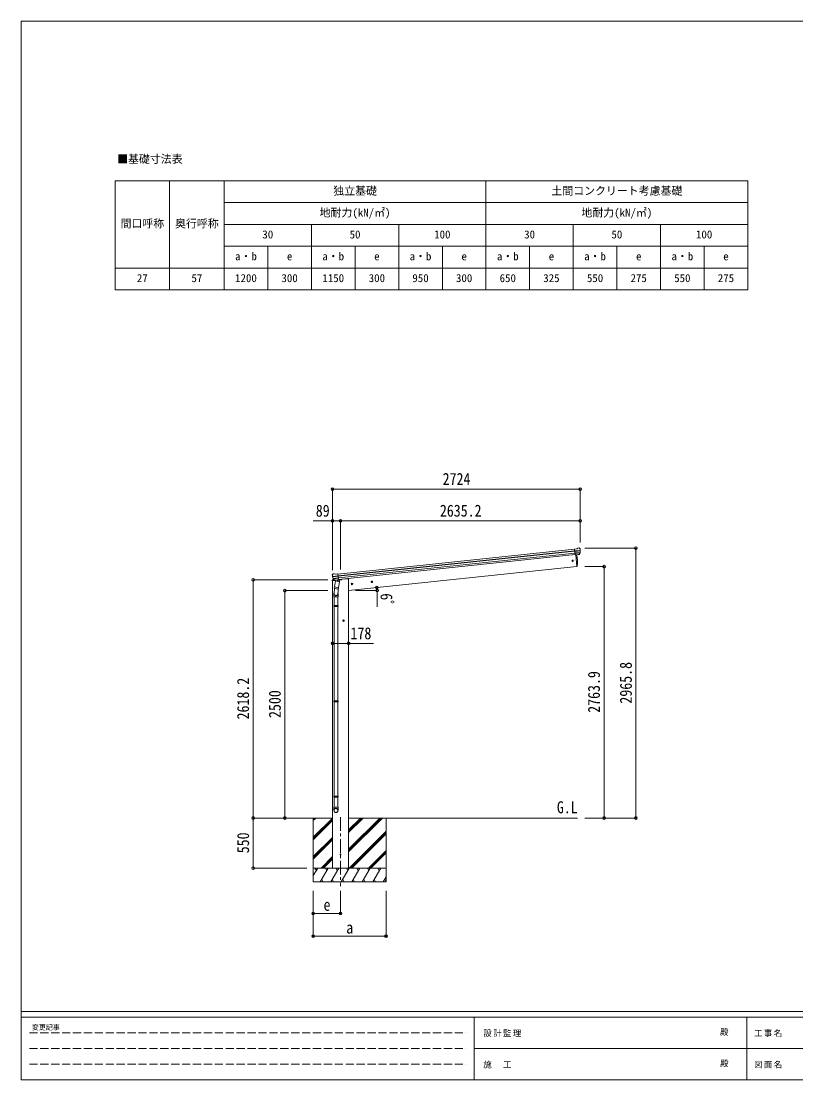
# Model space of a CAD drawing. Units: millimetres at full size, sheet at 1:30. Extents: x -8432 to 8432, y -5820 to 5820.
# Drawn here: x -8432 to 89, y -5820 to 5820 of the extents above; entities that cross this region are included whole.
import ezdxf
from ezdxf.enums import TextEntityAlignment as Align

# ---------------------------------------------------------------- set-up
doc = ezdxf.new("R2010")
doc.units = ezdxf.units.MM
doc.header["$LTSCALE"] = 30
doc.header["$PDMODE"] = 32
doc.header["$PDSIZE"] = 30
doc.linetypes.add('CHAIN1', pattern=[8, 5, -1, 1, -1])
doc.linetypes.add('DASHED3', pattern=[4, 3, -1])
for name, color, linetype, lineweight in [('0-0_0', 7, 'Continuous', 9), ('0-1_本体', 5, 'CHAIN1', 9), ('0-3_ELV2', 4, 'Continuous', 9), ('0-6_OTH_LINE', 6, 'Continuous', 9), ('0-9_OUTLINE', 7, 'Continuous', 9), ('0-E_DET2', 7, 'Continuous', 18), ('F-0_240', 7, 'Continuous', 9)]:
    doc.layers.add(name, color=color, linetype=linetype, lineweight=lineweight)
doc.layers.add('0-7_SHAPE', color=7, linetype='Continuous')
doc.styles.add('ＭＳ ゴシック', font='')
doc.styles.get('ＭＳ ゴシック').set_extended_font_data('MS Gothic')

msp = doc.modelspace()

# ---------------------------------------------------------------- linework, layer by layer
at = {"layer": '0-0_0'}
for p, q in [((-5458.68, -2941.4), (-5007.54, -2941.4)), ((-5218.54, -2941.4), (-5218.54, -3641.4)), ((-5218.54, -2968.78), (-5191.16, -2941.4)), ((-5218.54, -2954.64), (-5205.3, -2941.4)), ((-5218.54, -3152.62), (-5007.54, -2941.63)), ((-5218.54, -3166.77), (-5007.54, -2955.77)), ((-5218.54, -3180.91), (-5007.54, -2969.91)), ((-4829.54, -2941.4), (-2312.09, -2941.4)), ((-4829.54, -3312.41), (-4458.53, -2941.4)), ((-4829.54, -3284.12), (-4486.81, -2941.4)), ((-4829.54, -3298.26), (-4472.67, -2941.4)), ((-4829.54, -3100.28), (-4670.66, -2941.4)), ((-4829.54, -3086.13), (-4684.8, -2941.4)), ((-4829.54, -3071.99), (-4698.95, -2941.4)), ((-4418.54, -2941.4), (-4418.54, -3641.4)), ((-4824.69, -3491.4), (-4418.54, -3085.26)), ((-4810.54, -3491.4), (-4418.54, -3099.4)), ((-4796.4, -3491.4), (-4418.54, -3113.54)), ((-5218.54, -3364.76), (-5007.54, -3153.76)), ((-5218.54, -3378.9), (-5007.54, -3167.9)), ((-5218.54, -3393.04), (-5007.54, -3182.04)), ((-5133.05, -3491.4), (-5007.54, -3365.89)), ((-4612.55, -3491.4), (-4418.54, -3297.39)), ((-4598.41, -3491.4), (-4418.54, -3311.53)), ((-4584.27, -3491.4), (-4418.54, -3325.67)), ((-5218.54, -3575.23), (-5170.14, -3491.39)), ((-4418.54, -3491.4), (-5218.54, -3491.4)), ((-5185.15, -3517.38), (-5200.15, -3491.4)), ((-5141.28, -3641.4), (-5054.68, -3491.4)), ((-5118.91, -3491.4), (-5007.54, -3380.03)), ((-5104.77, -3491.4), (-5007.54, -3394.17)), ((-5069.68, -3517.38), (-5084.68, -3491.4)), ((-5025.81, -3641.4), (-4939.21, -3491.4)), ((-4954.21, -3517.38), (-4969.21, -3491.4)), ((-4910.34, -3641.4), (-4823.74, -3491.4)), ((-4838.74, -3517.38), (-4853.74, -3491.39)), ((-4794.87, -3641.4), (-4708.27, -3491.4)), ((-4723.27, -3517.38), (-4738.27, -3491.4)), ((-4679.4, -3641.4), (-4592.79, -3491.4)), ((-4622.8, -3491.4), (-4607.8, -3517.38)), ((-4563.93, -3641.4), (-4477.32, -3491.4)), ((-4492.33, -3517.38), (-4507.33, -3491.4)), ((-4448.46, -3641.4), (-4418.54, -3589.59)), ((-5218.54, -3641.4), (-4418.54, -3641.4)), ((-5126.28, -3615.42), (-5111.28, -3641.4)), ((-5010.81, -3615.42), (-4995.81, -3641.4)), ((-4895.34, -3615.42), (-4880.34, -3641.4)), ((-4779.87, -3615.42), (-4764.87, -3641.4)), ((-4664.4, -3615.42), (-4649.4, -3641.4)), ((-4548.93, -3615.42), (-4533.93, -3641.4)), ((-4433.46, -3615.42), (-4418.54, -3641.25))]:
    msp.add_line(p, q, dxfattribs=at)
at = {"layer": '0-1_本体'}
msp.add_line((-4918.54, -2932.41), (-4918.54, -3691.61), dxfattribs=at)
at = {"layer": '0-3_ELV2'}
for p, q in [((-4947.64, -259.39), (-2345.89, 14.06)), ((-2319.57, 18.84), (-2346.1, 16.05)), ((-2339.31, -48.5), (-2346.1, 16.05)), ((-2343.94, -4.48), (-2284.2, 1.8)), ((-2319.57, 18.84), (-2307.97, 25.81)), ((-2306.75, 26.22), (-2293.26, 27.64)), ((-2289.59, 26.55), (-2289.59, 26.55)), ((-2289.59, 26.55), (-2284.41, 22.36)), ((-2283.02, 18.66), (-2283.33, 20.51)), ((-4945.65, -278.29), (-2343.9, -4.83)), ((-4945.22, -282.47), (-2343.46, -9.01)), ((-4943.12, -302.32), (-2341.37, -28.87)), ((-2339.62, -45.61), (-4941.36, -319.06)), ((-2283.72, -4.07), (-2343.32, -10.33)), ((-2284.56, -20.82), (-2341.59, -26.81)), ((-2285.95, -25.48), (-2341.12, -31.28)), ((-2295.96, -43.71), (-2339.34, -48.27)), ((-2339.31, -48.5), (-2329.37, -47.45)), ((-2332.43, -47.78), (-2319.04, -175.17)), ((-2329.37, -47.45), (-2329.09, -47.52)), ((-2329.09, -47.52), (-2303.76, -44.86)), ((-2303.76, -44.86), (-2303.51, -44.74)), ((-2303.51, -44.74), (-2295.82, -43.93)), ((-2294.51, -42.06), (-2285.06, -23.76)), ((-2293.45, -42.49), (-2283.33, -24.23)), ((-2319.04, -175.17), (-4829.54, -439.03)), ((-2319.04, -175.17), (-2316.99, -174.88)), ((-5009.79, -326.56), (-5010.69, -333.39)), ((-5010.69, -333.39), (-4976.96, -329.84)), ((-5010.08, -267.97), (-5010.16, -266.09)), ((-5008.8, -263.2), (-5009.49, -264.06)), ((-5005.3, -258.88), (-5008.8, -263.2)), ((-5007.54, -3491.4), (-5007.54, -333.06)), ((-4990.28, -322.19), (-5007.13, -323.96)), ((-4945.69, -277.93), (-5005.43, -284.21)), ((-5005.3, -258.88), (-5005.3, -258.88)), ((-5004.68, -290.05), (-4945.07, -283.79)), ((-5001.94, -257.05), (-5001.94, -257.05)), ((-4987.17, -325.61), (-5000.86, -309.85)), ((-5000.37, -306.26), (-4943.34, -300.27)), ((-4986.23, -324.97), (-4999.27, -309.03)), ((-4998.05, -310.53), (-4942.87, -304.74)), ((-4976.86, -325.72), (-4984.56, -326.53)), ((-4984.46, -326.29), (-4941.08, -321.73)), ((-4983.71, -326.53), (-4982.15, -326.37)), ((-4982.15, -326.37), (-4944.61, -322.42)), ((-4976.59, -325.78), (-4976.86, -325.72)), ((-4951.26, -323.12), (-4976.59, -325.78)), ((-4974.37, -260.19), (-4947.85, -257.4)), ((-4951.01, -323), (-4951.26, -323.12)), ((-4941.06, -321.95), (-4951.01, -323)), ((-4941.06, -321.95), (-4947.85, -257.4)), ((-4944.61, -322.42), (-4943.04, -322.26)), ((-4936.94, -325.64), (-4907.68, -322.56)), ((-4902.82, -315.01), (-4903.24, -318.24)), ((-4872.04, -312.4), (-4902.9, -315.64)), ((-4829.54, -312.4), (-4872.04, -312.4)), ((-4829.54, -3491.4), (-4829.54, -312.4)), ((-4574.82, -337.34), (-4580.89, -341.75)), ((-4567.96, -340.4), (-4574.82, -337.34)), ((-4573.25, -352.27), (-4567.18, -347.86)), ((-4567.18, -347.86), (-4567.96, -340.4)), ((-4793.61, -360.34), (-4799.69, -364.75)), ((-4786.76, -363.39), (-4793.61, -360.34)), ((-4792.04, -375.27), (-4785.97, -370.86)), ((-4785.97, -370.86), (-4786.76, -363.39)), ((-4886.04, -763.44), (-4892.54, -767.19)), ((-4892.54, -767.19), (-4892.54, -774.7)), ((-4892.54, -774.7), (-4886.04, -778.45)), ((-4879.54, -767.19), (-4886.04, -763.44))]:
    msp.add_line(p, q, dxfattribs=at)
for points in [[(-4988.45, -255.64), (-4988.45, -255.64), (-5001.94, -257.05)], [(-4974.37, -260.19), (-4987.16, -255.78), (-4987.16, -255.78)], [(-4580.89, -341.75), (-4580.11, -349.22), (-4573.25, -352.27)], [(-4799.69, -364.75), (-4798.9, -372.21), (-4792.04, -375.27)], [(-4886.04, -778.45), (-4879.54, -774.7), (-4879.54, -767.19)]]:
    msp.add_lwpolyline(points, dxfattribs=at)
for centre, radius in [((-2365.83, -112.62), 6.5), ((-4574.03, -344.81), 8.5), ((-4574.03, -344.81), 7.7), ((-4574.03, -344.81), 6.5), ((-4792.83, -367.8), 8.5), ((-4792.83, -367.8), 7.7), ((-4792.83, -367.8), 6.5), ((-4886.04, -770.95), 8.5), ((-4886.04, -770.95), 7.7), ((-4886.04, -770.95), 6.5), ((-4918.54, -3341.4), 4.5)]:
    msp.add_circle(centre, radius, dxfattribs=at)
for centre, radius, start, end in [((-2306.43, 23.24), 3, 96.02369, 120.97631), ((-2292.74, 22.67), 5, 51.04426, 95.95574), ((-2476.58, -2.99), 192.44, 1.4271, 6.57578), ((-2238.93, 3.91), 45.32, 182.67122, 185.64518), ((-2483.92, -2.45), 202, 354.13916, 6), ((-3213.64, -134.96), 900, 357.63919, 5.64987), ((-2296.07, -41.04), 2.99, 285.2717, 331.00739), ((-2287.72, -22.38), 3, 332.69111, 354.20009), ((-2483.92, -2.45), 200.2, 354.20009, 359.53883), ((-2283.53, -5.4), 1.35, 95.1605, 97.91927), ((-2280.93, -3.85), 2.74, 179.02151, 184.43412), ((-2285.96, -22.77), 3, 331, 354.13916), ((-2317.41, -171.91), 3, 278, 357.63919), ((-4809.19, -246.85), 202, 186, 197.86084), ((-5006.82, -326.95), 3, 96, 172.5), ((-4816.25, -248.9), 192.44, 185.42422, 190.5729), ((-5050.15, -291.56), 45.32, 6.35482, 9.32878), ((-5001.41, -262.03), 5, 96.04426, 140.95574), ((-5007.45, -290.42), 2.74, 7.56588, 12.97849), ((-5004.58, -291.4), 1.35, 94.08073, 96.8395), ((-4809.19, -246.85), 200.2, 192.46117, 197.79991), ((-4998.6, -307.88), 3, 197.86084, 221), ((-4996.95, -307.13), 3, 197.79991, 219.30889), ((-4988.14, -258.62), 3, 71.02369, 95.97631), ((-4984.91, -323.64), 2.99, 220.99261, 266.7283), ((-4983.76, -326.03), 0.5, 240.73754, 276), ((-4943.09, -321.76), 0.5, 276, 311.26246), ((-4908.2, -317.59), 5, 276, 352.5)]:
    msp.add_arc(centre, radius, start, end, dxfattribs=at)
for centre, major_axis, ratio, start_param, end_param in [((-2285.28, 19.06), (-0.87, 5.91), 0.020485, 0.67143203, 1.56913061), ((-2290.68, 23.57), (5.88, -1.31), 0.24881, 0.46058498, 0.46410383), ((-2286.3, 20.03), (-2.34, 1.9), 0.995767, 3.98597162, 4.71238898), ((-2296.27, -40.74), (-0.11, 3), 0.642905, 3.24593831, 4.20392797), ((-2296.14, -40.94), (1.66, -2.51), 0.997631, 5.80419048, 5.89294842), ((-2296.21, -40.83), (3.53, -2.11), 0.650902, 5.25614477, 5.32895537), ((-2293.84, -40.48), (1.08, 3.13), 0.040856, 2.11350352, 2.14162489), ((-2481.61, -24.4), (-20.92, 199.05), 0.994373, 4.71137894, 4.7277536), ((-5007.16, -265.95), (1.9, 2.34), 0.995767, 1.57079633, 2.29721369), ((-5003.62, -261.57), (-5.48, -2.51), 0.24881, 5.81908147, 5.82260033), ((-5007.95, -267.11), (-0.38, 5.97), 0.020485, 4.7140547, 5.61175327), ((-4806.88, -268.8), (-20.92, 199.05), 0.994373, 1.55543171, 1.57180637), ((-4987.21, -323.57), (-1.71, 2.84), 0.040856, 4.14156042, 4.16968179), ((-4984.77, -323.31), (-0.51, 2.96), 0.642905, 2.07925734, 3.03724699), ((-4984.82, -323.42), (-3.02, -2.79), 0.650902, 0.95422993, 1.02704053), ((-4984.86, -323.54), (-1.1, -2.8), 0.997631, 0.39023689, 0.47899483), ((-4806.88, -268.8), (-20.92, 199.05), 0.994373, 4.71137894, 4.7277536)]:
    msp.add_ellipse(centre, major_axis=major_axis, ratio=ratio, start_param=start_param, end_param=end_param, dxfattribs=at)
at = {"layer": '0-6_OTH_LINE'}
for p, q in [((-5007.54, 675.66), (-5007.54, -215.42)), ((-5007.54, 675.66), (-2283.3, 675.66)), ((-2283.3, 675.66), (-2283.3, 88.48)), ((-5007.54, 326.66), (-5221.07, 326.66)), ((-4918.54, 326.66), (-5007.54, 326.66)), ((-5007.54, 326.66), (-5007.54, 88.48)), ((-4918.54, 326.66), (-4918.54, -207.25)), ((-2283.3, 326.66), (-4918.54, 326.66)), ((-2283.3, 326.66), (-2283.3, 88.48)), ((-1669.3, 24.4), (-2233.16, 24.4)), ((-1669.3, 24.4), (-1669.3, -2941.4)), ((-2020.3, -177.5), (-2233.16, -177.5)), ((-2020.3, -177.5), (-2020.3, -2941.4)), ((-5879.79, -2941.4), (-5879.79, -323.2)), ((-5879.79, -323.2), (-5058.04, -323.2)), ((-5530.79, -2941.4), (-5530.79, -441.4)), ((-5530.79, -441.4), (-5058.04, -441.4)), ((-4829.54, -1020.95), (-5007.54, -1020.95)), ((-5879.79, -2941.4), (-5289.4, -2941.4)), ((-5879.79, -3491.4), (-5879.79, -2941.4)), ((-5530.79, -2941.4), (-5289.4, -2941.4)), ((-2020.3, -2941.4), (-2233.16, -2941.4)), ((-1669.3, -2941.4), (-2233.16, -2941.4)), ((-5879.79, -3491.4), (-5289.4, -3491.4)), ((-5218.54, -4241.4), (-5218.54, -3742.4)), ((-5218.54, -3991.4), (-5218.54, -3742.4)), ((-4918.54, -3991.4), (-4918.54, -3742.4)), ((-4418.54, -4241.4), (-4418.54, -3742.4)), ((-5218.54, -3991.4), (-4918.54, -3991.4)), ((-5218.54, -4241.4), (-4418.54, -4241.4))]:
    msp.add_line(p, q, dxfattribs=at)
at = {"layer": '0-6_OTH_LINE', "lineweight": 18}
for p, q in [((-4517.39, -439.03), (-4755.18, -439.03)), ((-4517.39, -439.03), (-4517.39, -620.53)), ((-4829.54, -1020.95), (-4557.5, -1020.95))]:
    msp.add_line(p, q, dxfattribs=at)
at = {"layer": '0-6_OTH_LINE'}
msp.add_arc((-4755.18, -439.03), 237.79, 0, 7.8733, dxfattribs=at)
for p in [(-5007.54, 675.66), (-2283.3, 675.66), (-5007.54, 326.66), (-4918.54, 326.66), (-2283.3, 326.66), (-1669.3, 24.4), (-2020.3, -177.5), (-5879.79, -323.2), (-5530.79, -441.4), (-4519.63, -406.46), (-4517.39, -439.03), (-5007.54, -1020.95), (-4829.54, -1020.95), (-5879.79, -2941.4), (-5530.79, -2941.4), (-2020.3, -2941.4), (-1669.3, -2941.4), (-5879.79, -3491.4), (-5218.54, -3991.4), (-4918.54, -3991.4), (-5218.54, -4241.4), (-4418.54, -4241.4)]:
    msp.add_point(p, dxfattribs=at)
at = {"layer": '0-9_OUTLINE'}
for p, q in [((-4973.73, -334.89), (-4987.09, -400.55)), ((-4983.71, -326.53), (-4943.04, -322.26)), ((-4980.35, -326.83), (-4980.5, -327.56)), ((-4979.89, -328.69), (-4955.14, -338.44)), ((-4928.85, -344.02), (-4973.73, -334.89)), ((-4971.55, -331.97), (-4972.21, -335.2)), ((-4950.75, -323.45), (-4953.66, -337.8)), ((-4942.21, -409.68), (-4928.85, -344.02)), ((-4941.23, -320.37), (-4940.3, -320.56)), ((-4940.3, -320.56), (-4929.1, -337.48)), ((-4929.1, -337.48), (-4930.37, -343.71)), ((-4984.68, -415.83), (-4990.24, -471.56)), ((-4989.56, -412.8), (-4987.07, -400.55)), ((-4989.35, -414.19), (-4989.35, -414.19)), ((-4988.02, -415.16), (-4947.06, -423.49)), ((-4942.21, -409.68), (-4987.09, -400.55)), ((-4941.77, -407.54), (-4948.42, -475.28)), ((-4942.22, -409.68), (-4944.76, -422.15)), ((-4992.39, -508.72), (-4992.39, -474.37)), ((-4946.39, -508.72), (-4992.39, -508.72)), ((-4990.39, -508.72), (-4990.39, -605.46)), ((-4948.39, -508.72), (-4948.39, -605.46)), ((-4946.39, -474.06), (-4946.39, -508.72)), ((-4992.39, -607.46), (-4991.39, -605.46)), ((-4946.39, -607.46), (-4992.39, -607.46)), ((-4946.39, -615.46), (-4992.39, -615.46)), ((-4947.39, -605.46), (-4991.39, -605.46)), ((-4947.39, -617.46), (-4991.39, -617.46)), ((-4990.39, -617.46), (-4990.39, -1653.65)), ((-4948.39, -617.46), (-4948.39, -1653.65)), ((-4946.39, -607.46), (-4947.39, -605.46)), ((-4946.39, -615.46), (-4947.39, -617.46)), ((-4946.39, -607.46), (-4946.39, -615.46)), ((-4992.39, -1655.65), (-4991.39, -1653.65)), ((-4946.39, -1655.65), (-4992.39, -1655.65)), ((-4946.39, -1663.65), (-4992.39, -1663.65)), ((-4947.39, -1653.65), (-4991.39, -1653.65)), ((-4947.39, -1665.65), (-4991.39, -1665.65)), ((-4990.39, -1665.65), (-4990.39, -2701.84)), ((-4948.39, -1665.65), (-4948.39, -2701.84)), ((-4946.39, -1655.65), (-4947.39, -1653.65)), ((-4946.39, -1663.65), (-4947.39, -1665.65)), ((-4946.39, -1655.65), (-4946.39, -1663.65)), ((-4992.39, -2703.84), (-4991.39, -2701.84)), ((-4946.39, -2703.84), (-4992.39, -2703.84)), ((-4946.39, -2711.84), (-4992.39, -2711.84)), ((-4947.39, -2701.84), (-4991.39, -2701.84)), ((-4947.39, -2713.84), (-4991.39, -2713.84)), ((-4990.39, -2713.84), (-4990.39, -2823.84)), ((-4948.39, -2713.84), (-4948.39, -2823.84)), ((-4946.39, -2703.84), (-4947.39, -2701.84)), ((-4946.39, -2711.84), (-4947.39, -2713.84)), ((-4946.39, -2703.84), (-4946.39, -2711.84)), ((-4992.39, -2857.98), (-4992.39, -2823.84)), ((-4946.39, -2823.84), (-4992.39, -2823.84)), ((-4946.39, -2857.98), (-4946.39, -2823.84))]:
    msp.add_line(p, q, dxfattribs=at)
for points in [[(-4992.39, -607.46), (-4992.39, -615.46), (-4991.39, -617.46)], [(-4992.39, -1655.65), (-4992.39, -1663.65), (-4991.39, -1665.65)], [(-4992.39, -2703.84), (-4992.39, -2711.84), (-4991.39, -2713.84)]]:
    msp.add_lwpolyline(points, dxfattribs=at)
for centre, radius, start, end in [((-4983.76, -326.03), 0.5, 240.73754, 276), ((-4980.84, -326.73), 0.5, 348.5, 96), ((-4979.52, -327.76), 1, 168.5, 248.5), ((-4954.66, -337.52), 1.03, 242.53897, 344.46569), ((-4950.16, -323.61), 0.604, 93.09842, 164.70595), ((-4943.09, -321.76), 0.5, 276, 311.26246), ((-4987.66, -413.22), 1.95, 167.54017, 209.97766), ((-4987.62, -413.2), 2, 209.90962, 258.5), ((-4946.66, -421.53), 2, 258.5, 341.96843), ((-4962.39, -474.37), 30, 177.45142, 180)]:
    msp.add_arc(centre, radius, start, end, dxfattribs=at)
for centre, major_axis, ratio, start_param, end_param in [((-4969.39, -474.06), (23, 0), 0.996195, 2.62193603, 6.60747969), ((-4969.39, -474.06), (21, 0), 0.996195, 3.02154981, 6.2247991), ((-4969.39, -2856.24), (-23, 0), 0.996195, 3.14159265, 6.28318531), ((-4969.39, -2857.98), (-23, 0), 0.996195, 3.14159265, 6.28318531), ((-4969.39, -2857.98), (0, -23.43), 0.981806, 4.71238898, 7.85398163)]:
    msp.add_ellipse(centre, major_axis=major_axis, ratio=ratio, start_param=start_param, end_param=end_param, dxfattribs=at)
msp.add_ellipse((-4969.39, -2857.98), major_axis=(21, 0), ratio=0.996195, dxfattribs=at)
at = {"layer": '0-E_DET2'}
for p, q in [((-7398.92, 4064.59), (-438.92, 4064.59)), ((-7398.92, 4064.59), (-7398.92, 2864.59)), ((-6798.92, 4064.59), (-6798.92, 2864.59)), ((-6198.92, 4064.59), (-6198.92, 2864.59)), ((-3318.92, 4064.59), (-3318.92, 2864.59)), ((-438.92, 4064.59), (-438.92, 2864.59)), ((-6198.92, 3824.59), (-438.92, 3824.59)), ((-6198.92, 3584.59), (-438.92, 3584.59)), ((-5238.92, 3584.59), (-5238.92, 2864.59)), ((-4278.92, 3584.59), (-4278.92, 2864.59)), ((-2358.92, 3584.59), (-2358.92, 2864.59)), ((-1398.92, 3584.59), (-1398.92, 2864.59)), ((-6198.92, 3344.59), (-438.92, 3344.59)), ((-5718.92, 3344.59), (-5718.92, 2864.59)), ((-4758.92, 3344.59), (-4758.92, 2864.59)), ((-3798.92, 3344.59), (-3798.92, 2864.59)), ((-2838.92, 3344.59), (-2838.92, 2864.59)), ((-1878.92, 3344.59), (-1878.92, 2864.59)), ((-918.92, 3344.59), (-918.92, 2864.59)), ((-7398.92, 3104.59), (-438.92, 3104.59)), ((-7398.92, 2864.59), (-438.92, 2864.59))]:
    msp.add_line(p, q, dxfattribs=at)
at = {"layer": 'F-0_240', "color": 5}
for p, q in [((-8432.06, 5820), (-8432.06, -5820)), ((-8432.06, 5820), (8007.94, 5820)), ((-8432.06, -5070), (8007.94, -5070)), ((-8432.06, -5130), (5341.19, -5130)), ((-3448.82, -5130), (-3448.82, -5820)), ((-448.82, -5130), (-448.82, -5820)), ((-3448.82, -5475), (2701.18, -5475)), ((-8432.06, -5820), (8007.94, -5820))]:
    msp.add_line(p, q, dxfattribs=at)
at = {"layer": 'F-0_240', "color": 4, "linetype": 'DASHED3'}
for p, q in [((-8342.06, -5302.5), (-3538.82, -5302.5)), ((-8342.06, -5475), (-3538.82, -5475)), ((-8342.06, -5647.5), (-3538.82, -5647.5))]:
    msp.add_line(p, q, dxfattribs=at)

# ---------------------------------------------------------------- texts
at = {"layer": '0-6_OTH_LINE', "color": 7, "style": 'ＭＳ ゴシック', "width": 0.85}
for s, p in [('2724', (-3795.42, 681.66)), ('89', (-5191.03, 332.36)), ('2635.2', (-3825.92, 332.66)), ('178', (-4809.37, -1015.87)), ('e', (-5106.04, -4001.4)), ('a', (-4856.04, -4251.4))]:
    msp.add_text(s, height=132, dxfattribs=at).set_placement(p, align=Align.BOTTOM_LEFT)
for s, rotation, p in [('6ﾟ', 270, (-4517.85, -470.55)), ('2965.8', 90, (-1675.3, -1683.5)), ('2763.9', 90, (-2026.3, -1784.45)), ('2618.2', 90, (-5885.79, -1857.3)), ('2500', 90, (-5536.79, -1841.4)), ('550', 90, (-5885.79, -3328.9))]:
    msp.add_text(s, height=132, rotation=rotation, dxfattribs=at).set_placement(p, align=Align.BOTTOM_LEFT)
at = {"layer": '0-7_SHAPE', "style": 'ＭＳ ゴシック', "width": 0.85}
msp.add_text('G.L', height=132, dxfattribs=at).set_placement((-2539.05, -2928.6), align=Align.BOTTOM_LEFT)
at = {"layer": '0-E_DET2', "style": 'ＭＳ ゴシック'}
for s, p in [('■基礎寸法表', (-7376.52, 4234.31)), ('独立基礎', (-4998.92, 3884.59)), ('土間コンクリート考慮基礎', (-2598.92, 3884.59)), ('地耐力(kN/㎡)', (-5148.92, 3644.59)), ('地耐力(kN/㎡)', (-2268.92, 3644.59)), ('間口呼称', (-7338.92, 3524.59)), ('奥行呼称', (-6738.92, 3524.59)), ('30', (-5778.92, 3404.59)), ('50', (-4818.92, 3404.59)), ('100', (-3888.92, 3404.59)), ('30', (-2898.92, 3404.59)), ('50', (-1938.92, 3404.59)), ('100', (-1008.92, 3404.59)), ('a・b', (-6078.92, 3164.59)), ('a・b', (-5118.92, 3164.59)), ('a・b', (-4158.92, 3164.59)), ('a・b', (-3198.92, 3164.59)), ('a・b', (-2238.92, 3164.59)), ('a・b', (-1278.92, 3164.59)), ('e', (-5508.92, 3164.59)), ('e', (-4548.92, 3164.59)), ('e', (-3588.92, 3164.59)), ('e', (-2628.92, 3164.59)), ('e', (-1668.92, 3164.59)), ('e', (-708.92, 3164.59)), ('27', (-7158.92, 2924.59)), ('57', (-6558.92, 2924.59)), ('1200', (-6078.92, 2924.59)), ('300', (-5568.92, 2924.59)), ('1150', (-5118.92, 2924.59)), ('300', (-4608.92, 2924.59)), ('950', (-4128.92, 2924.59)), ('300', (-3648.92, 2924.59)), ('650', (-3168.92, 2924.59)), ('325', (-2688.92, 2924.59)), ('550', (-2208.92, 2924.59)), ('275', (-1728.92, 2924.59)), ('550', (-1248.92, 2924.59)), ('275', (-768.92, 2924.59))]:
    msp.add_text(s, height=87.98, dxfattribs=at).set_placement(p, align=Align.BOTTOM_LEFT)
at = {"layer": 'F-0_240', "style": 'ＭＳ ゴシック'}
for s, height, p in [('変更記事', 54.99, (-8314.83, -5287.5)), ('殿', 65.98, (-744.53, -5347.5)), ('殿', 65.98, (-744.53, -5692.5))]:
    msp.add_text(s, height=height, dxfattribs=at).set_placement(p, align=Align.BOTTOM_LEFT)
at = {"layer": 'F-0_240', "char_height": 65.98, "attachment_point": 7, "style": 'ＭＳ ゴシック'}
for s, insert in [('\\T1.17;設計監理', (-3347.49, -5347.5)), ('\\T1.17;工事名', (-369.71, -5347.5)), ('\\T1.17;施\u3000工', (-3347.49, -5692.5)), ('\\T1.17;図面名', (-369.71, -5692.5))]:
    msp.add_mtext(s, dxfattribs=dict(at, insert=insert))

doc.saveas('drawing.dxf')
